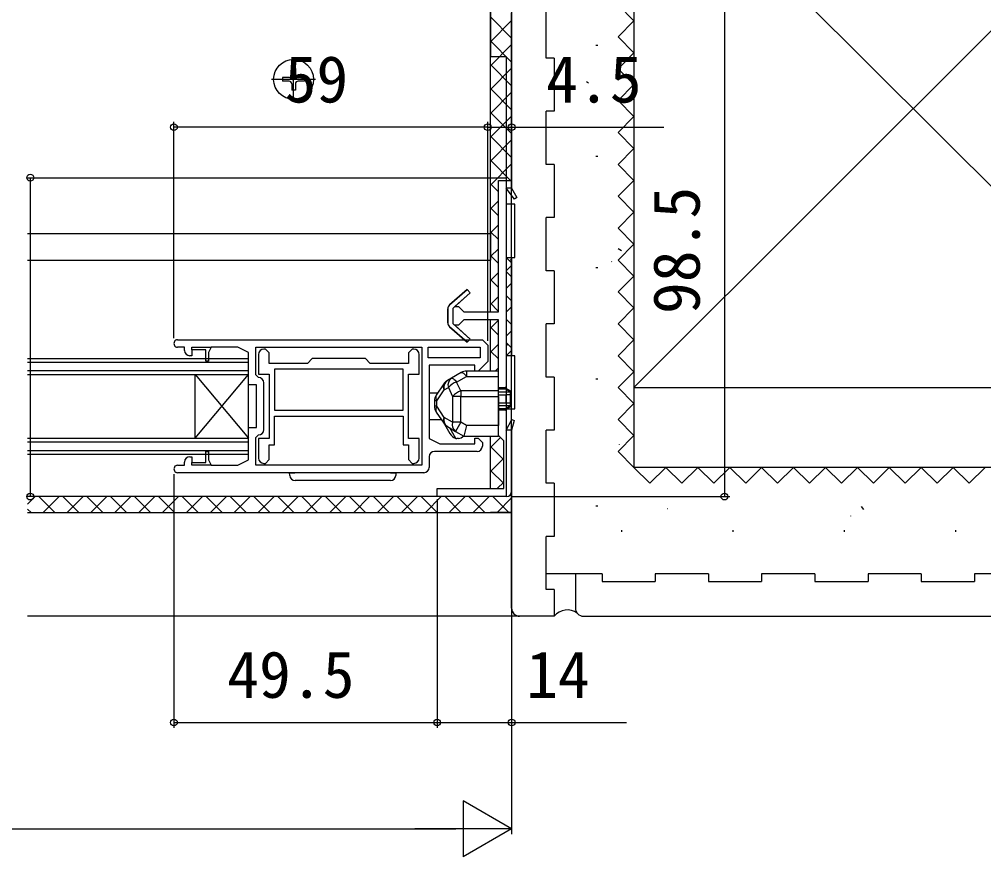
# Model space of a CAD drawing. Units: millimetres, scale not verified. Extents: x -525 to 525, y -782 to 777.
# Drawn here: x 164.9 to 346.3, y -610.2 to -452.7 of the extents above; entities that cross this region are included whole.
import ezdxf
from ezdxf.enums import TextEntityAlignment as Align

# ---------------------------------------------------------------- set-up
doc = ezdxf.new("R2010")
doc.units = ezdxf.units.MM
doc.header["$LTSCALE"] = 4
for name, color, linetype in [('0-2_YKK_11', 7, 'Continuous'), ('0-3_YKK_12', 2, 'Continuous'), ('0-4_YKK_13', 4, 'Continuous'), ('0-6_YKK_D', 6, 'Continuous'), ('0-8_YSS_K', 3, 'Continuous')]:
    doc.layers.add(name, color=color, linetype=linetype)
doc.styles.add('ＭＳ ゴシック', font='')
doc.styles.get('ＭＳ ゴシック').set_extended_font_data('MS Gothic')

msp = doc.modelspace()

# ---------------------------------------------------------------- linework, layer by layer
at = {"layer": '0-2_YKK_11'}
for p, q in [((257.5, -484.5), (256.502, -484.502)), ((210.9, -529.899), (210.9, -521.099)), ((257.5, -530), (256.5, -530)), ((251, -533.999), (243, -533.999)), ((242, -534.999), (242, -536.999)), ((241, -537.999), (194.7, -537.999))]:
    msp.add_line(p, q, dxfattribs=at)
for points in [[(255, -507.75), (255, -483), (257.5, -483), (257.5, -484.5), (258.477, -486.244), (258.064, -486.517), (256.5, -484.5), (256.5, -497.5), (257, -498), (257.5, -498.5), (257.5, -499), (257, -499.5), (256.5, -500), (256.5, -513.5), (257, -514), (257.5, -514.5), (257.5, -515), (257, -515.5), (256.5, -516), (256.5, -530), (257.541, -528.01), (257.998, -528.191), (257.5, -530), (257.5, -541.5)], [(245.839, -510.548), (249.138, -513.452), (249.672, -512.856), (246.5, -509.971), (246.5, -507.029), (249.672, -504.143), (249.138, -503.547), (245.839, -506.451)], [(245.839, -506.451), (249.138, -503.547), (249.672, -504.143), (246.807, -506.75), (247.5, -506.75), (248, -507.25), (248.5, -507.75), (255, -507.75)], [(245.5, -507.202), (245.5, -509.798), (245.5, -507.202)], [(256.5, -542.5), (243.5, -542.5), (243.5, -541), (256, -541), (256, -532), (255.5, -531.5), (255, -531), (255, -509.25), (248.5, -509.25), (248, -509.75), (247.5, -510.25), (246.807, -510.25), (249.672, -512.856), (249.138, -513.452), (245.839, -510.548)], [(194.7, -512.999), (252, -512.999), (253, -513.999), (253, -517.099), (251.2, -518.899), (250.6, -518.899), (250.6, -517.799), (242, -517.799), (242, -531.599), (244, -532.599), (250.6, -532.599), (250.6, -531.499), (251.2, -531.499), (252, -532.299), (252, -532.999)], [(196, -514.999), (196, -514.399), (194.7, -514.399)], [(197, -534.999), (197.4, -534.999), (197.4, -536.099), (200, -536.099), (200, -533.999), (200.5, -533.999), (200.5, -535.599), (201, -536.599), (206, -536.599), (208, -535.599), (208, -529.499), (209.5, -529.499), (209.5, -521.499), (208, -521.499), (208, -515.399), (206, -514.399), (201, -514.399), (200.5, -515.399), (200.5, -516.999), (200, -516.999), (200, -514.899), (197.4, -514.899), (197.4, -515.999), (197, -515.999)], [(197.4, -514.899), (197.4, -514.399), (201, -514.399)], [(209.4, -514.399), (240.6, -514.399), (240.6, -536.599), (209.4, -536.599), (209.4, -531.399), (209.9, -530.899)], [(209.9, -520.099), (209.4, -519.599), (209.4, -514.399)], [(239.1, -514.749), (238.8, -514.749), (238.1, -515.449), (238.1, -517.449), (230.9, -517.449), (230, -516.549), (220, -516.549), (219.1, -517.449), (211.9, -517.449), (211.9, -515.449), (211.2, -514.749), (210.9, -514.749)], [(209.9, -515.749), (209.9, -519.449), (211.9, -519.449), (211.9, -531.549), (209.9, -531.549), (209.9, -535.249)], [(240.1, -535.249), (240.1, -531.549), (238.1, -531.549), (238.1, -519.449), (240.1, -519.449), (240.1, -515.749)], [(210.9, -536.249), (211.2, -536.249), (211.9, -535.549), (211.9, -532.749), (212.9, -532.749), (212.9, -527.349)], [(212.9, -527.349), (237.1, -527.349), (237.1, -532.749), (238.1, -532.749), (238.1, -535.549), (238.8, -536.249), (239.1, -536.249)], [(194.7, -536.599), (196, -536.599), (196, -535.999)], [(201, -536.599), (197.4, -536.599), (197.4, -536.099)]]:
    msp.add_lwpolyline(points, dxfattribs=at)
for points in [[(241.8, -514.399), (251.6, -514.399), (251.6, -516.399), (241.8, -516.399)], [(237.1, -518.549), (212.9, -518.549), (212.9, -526.249), (237.1, -526.249)]]:
    msp.add_lwpolyline(points, close=True, dxfattribs=at)
for centre, radius, start, end in [((246.5, -507.202), 1, 131.35513, 179.99999), ((246.5, -507.202), 1, 131.35513, 179.99999), ((246.5, -509.798), 1, 180.00001, 228.64487), ((246.5, -509.798), 1, 180.00001, 228.64487), ((194.7, -513.699), 0.7, 89.99999, 270.00001), ((210.9, -515.749), 1, 90.00001, 179.99999), ((239.1, -515.749), 1, 0.00001, 89.99999), ((197, -514.999), 1, 180.00001, 269.99999), ((209.9, -521.099), 1, 0.00001, 89.99999), ((209.9, -529.899), 1, 270.00001, 359.99999), ((251, -532.999), 1, 270.00001, 359.99999), ((243, -534.999), 1, 90.00001, 179.99999), ((194.7, -537.299), 0.7, 89.99999, 270.00001), ((197, -535.999), 1, 90.00001, 179.99999), ((210.9, -535.249), 1, 180.00001, 269.99999), ((239.1, -535.249), 1, 270.00001, 359.99999), ((241, -536.999), 1, 270.00001, 359.99999), ((256.5, -541.5), 1, 270.00001, 359.99999)]:
    msp.add_arc(centre, radius, start, end, dxfattribs=at)
at = {"layer": '0-3_YKK_12'}
for p, q in [((253.499, -444), (253.499, -459.7)), ((253.497, -459.7), (256.499, -459.7)), ((256.499, -459.7), (256.499, -542.5)), ((166.5, -482.5), (256.499, -482.5)), ((166.5, -493), (253.499, -493)), ((253.499, -493), (253.499, -498)), ((166.5, -498), (253.499, -498)), ((166.5, -516.499), (208, -516.499)), ((208, -534.499), (208, -516.499)), ((166.5, -517.199), (208, -517.199)), ((166.5, -518.799), (208, -518.799)), ((166.5, -519.499), (208, -519.499)), ((198, -531.499), (198, -519.499)), ((198, -531.499), (208, -519.499)), ((198, -519.499), (208, -531.499)), ((242, -523), (243.599, -523)), ((242, -528), (244.268, -528)), ((166.5, -531.499), (208, -531.499)), ((166.5, -532.199), (208, -532.199)), ((166.5, -533.799), (208, -533.799)), ((166.5, -534.499), (208, -534.499)), ((256.499, -542.5), (166.5, -542.5))]:
    msp.add_line(p, q, dxfattribs=at)
at = {"layer": '0-4_YKK_13'}
for p, q in [((216.497, -468.15), (216.497, -459.85)), ((216.847, -461.95), (216.147, -461.95)), ((216.147, -461.95), (216.147, -463.15)), ((216.847, -461.95), (216.847, -463.15)), ((220.647, -464), (212.347, -464)), ((214.447, -463.65), (214.447, -464.35)), ((215.647, -463.65), (214.447, -463.65)), ((218.547, -463.65), (217.347, -463.65)), ((218.547, -463.65), (218.547, -464.35)), ((215.647, -464.35), (214.447, -464.35)), ((216.147, -464.85), (216.147, -466.05)), ((216.847, -464.85), (216.847, -466.05)), ((218.547, -464.35), (217.347, -464.35)), ((216.847, -466.05), (216.147, -466.05)), ((247.161, -520.944), (249.031, -519.876)), ((255, -518.899), (249.031, -518.899)), ((249.031, -518.899), (249.031, -519.876)), ((249.031, -519.876), (255, -519.876)), ((255, -519.876), (255, -518.899)), ((244.738, -521.291), (243.336, -523.395)), ((244.841, -522.401), (245.599, -521.967)), ((245.599, -521.967), (246.4, -523.649)), ((255, -521.949), (256.284, -521.949)), ((256.284, -522.162), (255, -522.162)), ((256.284, -521.949), (256.284, -522.162)), ((256.434, -522.099), (257.3, -522.599)), ((256.434, -522.099), (256.434, -522.244)), ((243.438, -524.504), (244.841, -522.401)), ((247.961, -522.626), (247.961, -523.649)), ((247.961, -523.649), (255, -523.649)), ((255, -522.244), (256.434, -522.244)), ((257.3, -522.849), (255, -522.849)), ((255, -523.349), (256.434, -523.349)), ((255, -523.649), (255, -529.099)), ((256.434, -522.244), (257.3, -522.799)), ((256.434, -523.349), (256.434, -524.849)), ((257.3, -522.799), (257.3, -522.599)), ((257.3, -522.849), (257.3, -522.799)), ((257.3, -523.349), (257.3, -522.849)), ((243, -524.504), (243, -525.493)), ((243.438, -524.504), (243, -524.504)), ((243.438, -525.493), (243, -525.493)), ((243.438, -525.493), (243.438, -524.504)), ((244.841, -527.596), (243.438, -525.493)), ((255, -524.849), (256.434, -524.849)), ((255, -525.349), (257.3, -525.349)), ((256.434, -524.849), (257.3, -524.849)), ((257.3, -525.398), (256.434, -525.953)), ((257.3, -525.599), (256.434, -526.099)), ((257.3, -525.349), (257.3, -524.849)), ((257.3, -525.398), (257.3, -525.349)), ((257.3, -525.599), (257.3, -525.398)), ((243.336, -526.602), (244.738, -528.706)), ((246.4, -528.487), (244.841, -527.596)), ((255, -525.953), (256.434, -525.953)), ((256.284, -526.035), (255, -526.035)), ((256.284, -526.249), (255, -526.249)), ((256.284, -526.035), (256.284, -526.249)), ((256.434, -525.953), (256.434, -526.099)), ((244.885, -528.899), (245.892, -530.644)), ((245.41, -529.333), (246.969, -530.224)), ((247.961, -528.487), (246.4, -528.487)), ((247.961, -528.487), (246.969, -530.224)), ((249.031, -529.099), (247.961, -528.487)), ((255, -529.099), (249.031, -529.099)), ((246.987, -531.54), (245.862, -529.591)), ((246.969, -530.224), (248.5, -531.099)), ((247.499, -531.599), (247.199, -531.599)), ((234.752, -537.999), (235.75, -537.999)), ((235.75, -537.999), (235.721, -538.551)), ((234.723, -539.499), (216.778, -539.499))]:
    msp.add_line(p, q, dxfattribs=at)
for points in [[(256.499, -497.505), (258.099, -497.505), (258.099, -487.505), (256.499, -487.505)], [(256.5, -526.005), (258.1, -526.005), (258.1, -516.005), (256.5, -516.005)]]:
    msp.add_lwpolyline(points, close=True, dxfattribs=at)
for points in [[(248.039, -519.162), (246.168, -520.231), (245.41, -520.664)], [(246.168, -520.231), (246.246, -520.209), (246.341, -520.22), (246.452, -520.266), (246.577, -520.344), (246.713, -520.453), (246.857, -520.591), (247.008, -520.756), (247.161, -520.944)], [(248.039, -519.162), (248.117, -519.14), (248.212, -519.152), (248.323, -519.197), (248.447, -519.275), (248.583, -519.384), (248.728, -519.522), (248.878, -519.687), (249.031, -519.876)], [(255, -523.649), (255, -522.626), (255, -519.876)], [(255, -522.626), (247.961, -522.626), (247.161, -520.944)], [(256.284, -522.162), (256.312, -522.161), (256.336, -522.158), (256.368, -522.15), (256.402, -522.136), (256.432, -522.108), (256.434, -522.099)], [(247.961, -528.487), (247.961, -523.649), (246.4, -523.649), (246.4, -528.487)], [(257.3, -524.849), (257.3, -523.349), (256.434, -523.349)], [(256.434, -526.099), (256.423, -526.076), (256.406, -526.064), (256.364, -526.046), (256.338, -526.04), (256.306, -526.036), (256.284, -526.035)], [(249.031, -529.099), (248.5, -531.099), (255, -531.099), (255, -529.099)], [(215.779, -538.551), (215.75, -537.999), (216.749, -537.999)]]:
    msp.add_lwpolyline(points, dxfattribs=at)
msp.add_circle((216.497, -464), 3.75, dxfattribs=at)
for centre, radius, start, end in [((215.647, -463.15), 0.5, 270, 0), ((217.347, -463.15), 0.5, 180, 270), ((215.647, -464.85), 0.5, 0, 90), ((217.347, -464.85), 0.5, 90, 180), ((247.068, -521.488), 1.546, 125.60247, 198.08496), ((249.031, -520.899), 2, 90, 119.74488), ((245.686, -521.763), 1.059, 153.53555, 217.00781), ((246.402, -522.401), 2, 119.74488, 146.30993), ((246.31, -521.921), 1.546, 125.60247, 198.08496), ((248.307, -524.397), 3.638, 108.35855, 138.09256), ((256.284, -522.099), 0.15, 0, 90), ((245, -524.504), 2, 146.30993, 180), ((244.284, -523.867), 1.059, 153.53555, 217.00781), ((249.107, -526.079), 3.638, 108.35855, 138.09256), ((245, -525.493), 2, 180, 213.69007), ((244.284, -526.13), 1.059, 142.99219, 206.46445), ((245.686, -528.234), 1.059, 142.99219, 206.46445), ((246.31, -528.076), 1.546, 161.91504, 234.39753), ((256.284, -526.099), 0.15, 270, 0), ((246.402, -527.596), 2, 213.69007, 240.25512), ((247.869, -528.967), 1.546, 161.91504, 234.39753), ((247.625, -529.644), 2, 210, 251.40962), ((247.139, -529.631), 2, 280.36249, 312.83389), ((247.625, -529.644), 2, 251.40962, 257.71285), ((216.778, -538.499), 1, 183, 270), ((234.723, -538.499), 1, 270, 357)]:
    msp.add_arc(centre, radius, start, end, dxfattribs=at)
at = {"layer": '0-6_YKK_D'}
for p, q in [((297.5, -444), (297.5, -542.5)), ((194, -512.699), (194, -472)), ((253, -473), (194, -473)), ((253, -513.206), (253, -472)), ((253, -513.206), (253, -472)), ((257.5, -482.5), (257.5, -472)), ((167.004, -482.5), (167.004, -542.5)), ((194, -538.299), (194, -586)), ((243.5, -543), (243.5, -586)), ((243.5, -543), (243.5, -586)), ((257.499, -542.5), (298.5, -542.5)), ((257.5, -542.5), (257.5, -586)), ((257.501, -542.5), (257.501, -606)), ((194, -585), (243.5, -585)), ((257.501, -605), (248.408, -599.75)), ((248.408, -599.75), (248.408, -610.25)), ((-31.996, -605), (247.001, -605)), ((257.501, -605), (239.315, -605)), ((257.501, -605), (248.408, -610.25))]:
    msp.add_line(p, q, dxfattribs=at)
for points in [[(253, -473), (257.5, -473), (286.1, -473)], [(243.5, -585), (257.5, -585), (279.118, -585)]]:
    msp.add_lwpolyline(points, dxfattribs=at)
for centre in [(194, -473), (253, -473), (253, -473), (257.5, -473), (167.004, -482.5), (167.004, -542.5), (297.5, -542.5), (194, -585), (243.5, -585), (243.5, -585), (257.5, -585)]:
    msp.add_circle(centre, 0.637, dxfattribs=at)
at = {"layer": '0-8_YSS_K'}
for p, q in [((280.502, -522), (385.502, -417)), ((280.502, -417), (385.502, -522)), ((253.499, -507.75), (253.499, -446.826)), ((264, -460.002), (264, -450.002)), ((264, -460.002), (264, -450.002)), ((280.502, -453), (277.502, -450)), ((257.5, -456.247), (253.499, -452.247)), ((253.499, -456.944), (257.5, -452.944)), ((257.5, -563.5), (257.5, -451.5)), ((277.502, -456), (280.502, -453)), ((277.502, -456), (280.502, -453)), ((257.5, -460.737), (253.499, -456.737)), ((280.502, -459), (277.502, -456)), ((280.502, -459), (277.502, -456)), ((253.499, -461.434), (257.5, -457.434)), ((273.7, -457.61), (273.35, -457.61)), ((265.5, -460.002), (264, -460.002)), ((265.5, -460.002), (264, -460.002)), ((265.5, -460.002), (265.5, -470.002)), ((265.5, -460.002), (265.5, -470.002)), ((277.502, -462), (280.502, -459)), ((257.5, -465.228), (253.499, -461.227)), ((253.499, -465.924), (257.5, -461.924)), ((280.502, -465), (277.502, -462)), ((257.5, -469.718), (253.499, -465.717)), ((271.939, -464.742), (271.55, -464.485)), ((277.502, -468), (280.502, -465)), ((277.502, -468), (280.502, -465)), ((253.499, -470.415), (257.5, -466.414)), ((280.502, -471), (277.502, -468)), ((280.502, -471), (277.502, -468)), ((257.5, -474.208), (253.499, -470.207)), ((253.499, -474.905), (257.5, -470.904)), ((265.5, -470.002), (264, -470.002)), ((264, -480.002), (264, -470.002)), ((265.5, -470.002), (264, -470.002)), ((264, -480.002), (264, -470.002)), ((277.502, -474), (280.502, -471)), ((257.5, -478.698), (253.499, -474.697)), ((280.502, -477), (277.502, -474)), ((253.499, -479.395), (257.5, -475.394)), ((273.7, -478.54), (273.35, -478.54)), ((277.502, -480), (280.502, -477)), ((277.502, -480), (280.502, -477)), ((257.5, -483.188), (253.499, -479.188)), ((253.499, -483.885), (257.5, -479.884)), ((265.5, -480.002), (264, -480.002)), ((265.5, -480.002), (264, -480.002)), ((255, -485.178), (253.499, -483.678)), ((253.499, -488.375), (255, -486.874)), ((280.502, -489), (277.502, -486)), ((280.502, -489), (277.502, -486)), ((255, -489.668), (253.499, -488.168)), ((253.499, -492.865), (255, -491.365)), ((264, -500.003), (264, -490.003)), ((264, -500.003), (264, -490.003)), ((255, -494.159), (253.499, -492.658)), ((253.499, -497.355), (255, -495.855)), ((277.502, -498), (280.502, -495)), ((277.502, -498), (280.502, -495)), ((278.13, -496.264), (277.546, -495.878)), ((255, -498.649), (253.499, -497.148)), ((257.268, -498.077), (257.5, -497.845)), ((257.5, -497.505), (257.5, -516.005)), ((276.362, -498.319), (276.296, -498.296)), ((253.499, -501.845), (255, -500.345)), ((257.5, -501.149), (256.5, -500.149)), ((265.5, -500.003), (264, -500.003)), ((265.5, -500.003), (264, -500.003)), ((265.5, -500.003), (265.5, -510)), ((273.7, -499.47), (273.35, -499.47)), ((255, -503.139), (253.499, -501.638)), ((256.5, -503.335), (257.5, -502.335)), ((280.502, -507), (277.502, -504)), ((280.502, -507), (277.502, -504)), ((253.499, -506.336), (255, -504.835)), ((257.5, -505.639), (256.5, -504.639)), ((254.909, -507.538), (253.499, -506.128)), ((256.5, -507.825), (257.5, -506.825)), ((253.499, -518.899), (253.499, -509.25)), ((253.499, -510.826), (254.889, -509.436)), ((257.5, -510.129), (256.5, -509.129)), ((255, -512.119), (253.499, -510.618)), ((256.5, -512.315), (257.5, -511.315)), ((265.5, -510), (264, -510)), ((264, -520), (264, -510)), ((264, -520), (264, -510)), ((277.502, -516), (280.502, -513)), ((253.499, -515.316), (255, -513.815)), ((256.861, -513.98), (256.52, -513.639)), ((255, -516.609), (253.499, -515.109)), ((257.3, -516.005), (257.5, -515.805)), ((254.407, -518.899), (255, -518.305)), ((265.5, -520), (264, -520)), ((265.5, -520), (264, -520)), ((273.7, -520.4), (273.35, -520.4)), ((280.502, -525), (277.502, -522)), ((280.502, -522), (280.502, -534)), ((280.502, -522), (280.502, -537)), ((277.502, -528), (280.502, -525)), ((277.502, -528), (280.502, -531)), ((253.499, -541), (253.499, -531.099)), ((264, -540), (264, -530)), ((264, -540), (264, -530)), ((280.502, -531), (277.502, -534)), ((253.499, -533.276), (255.313, -531.463)), ((256, -535.57), (253.499, -533.069)), ((277.694, -532.651), (277.718, -532.717)), ((277.502, -534), (280.502, -537)), ((253.499, -537.767), (256, -535.266)), ((256, -540.06), (253.499, -537.559)), ((280.502, -537), (283.502, -540)), ((460.344, -537), (280.502, -537)), ((283.502, -540), (286.502, -537)), ((292.502, -537), (295.502, -540)), ((301.502, -540), (304.502, -537)), ((310.502, -537), (313.502, -540)), ((319.502, -540), (322.502, -537)), ((328.502, -537), (331.502, -540)), ((337.502, -540), (340.502, -537)), ((340.502, -537), (343.502, -540)), ((343.502, -540), (346.502, -537)), ((254.756, -541), (256, -539.756)), ((265.5, -540), (264, -540)), ((265.5, -540), (264, -540)), ((257.5, -541.56), (257.498, -541.558)), ((166.5, -543.943), (167.944, -542.5)), ((253.499, -542.5), (166.5, -542.5)), ((171.637, -545.5), (168.638, -542.5)), ((169.434, -545.5), (172.434, -542.5)), ((176.128, -545.5), (173.128, -542.5)), ((173.924, -545.5), (176.924, -542.5)), ((180.618, -545.5), (177.618, -542.5)), ((178.414, -545.5), (181.414, -542.5)), ((185.108, -545.5), (182.108, -542.5)), ((182.905, -545.5), (185.904, -542.5)), ((189.598, -545.5), (186.598, -542.5)), ((187.395, -545.5), (190.394, -542.5)), ((194.088, -545.5), (191.088, -542.5)), ((191.885, -545.5), (194.884, -542.5)), ((198.578, -545.5), (195.578, -542.5)), ((196.375, -545.5), (199.375, -542.5)), ((203.068, -545.5), (200.069, -542.5)), ((200.865, -545.5), (203.865, -542.5)), ((207.558, -545.5), (204.559, -542.5)), ((205.355, -545.5), (208.355, -542.5)), ((212.049, -545.5), (209.049, -542.5)), ((209.845, -545.5), (212.845, -542.5)), ((216.539, -545.5), (213.539, -542.5)), ((214.335, -545.5), (217.335, -542.5)), ((221.029, -545.5), (218.029, -542.5)), ((218.826, -545.5), (221.825, -542.5)), ((225.519, -545.5), (222.519, -542.5)), ((223.316, -545.5), (226.315, -542.5)), ((230.009, -545.5), (227.009, -542.5)), ((227.806, -545.5), (230.805, -542.5)), ((234.499, -545.5), (231.5, -542.5)), ((232.296, -545.5), (235.296, -542.5)), ((238.989, -545.5), (235.99, -542.5)), ((236.786, -545.5), (239.786, -542.5)), ((243.479, -545.5), (240.48, -542.5)), ((241.276, -545.5), (244.276, -542.5)), ((247.97, -545.5), (244.97, -542.5)), ((245.766, -545.5), (248.766, -542.5)), ((252.46, -545.5), (249.46, -542.5)), ((250.256, -545.5), (253.256, -542.5)), ((253.499, -542.5), (253.499, -542.5)), ((256.95, -545.5), (253.95, -542.5)), ((254.747, -545.5), (257.5, -542.746)), ((167.147, -545.5), (166.5, -544.853)), ((273.7, -544.33), (273.35, -544.33)), ((286.85, -544.806), (286.784, -544.783)), ((323.236, -544.371), (323.623, -544.954)), ((321.181, -546.138), (321.205, -546.204)), ((278.17, -548.8), (278.17, -549.15)), ((299.1, -548.8), (299.1, -549.15)), ((320.03, -548.8), (320.03, -549.15)), ((340.96, -548.8), (340.96, -549.15)), ((264, -559.998), (264, -549.998)), ((264, -559.998), (264, -549.998)), ((269.5, -557), (264, -557)), ((269.5, -557), (269.5, -563.5)), ((274.502, -557), (269.5, -557)), ((274.502, -557), (269.5, -557)), ((274.502, -557), (274.502, -558.5)), ((274.502, -557), (274.502, -558.5)), ((294.5, -557), (294.5, -558.5)), ((294.5, -557), (294.5, -558.5)), ((314.5, -557), (314.5, -558.5)), ((314.5, -557), (314.5, -558.5)), ((334.498, -557), (324.5, -557)), ((324.5, -557), (324.5, -558.5)), ((334.498, -557), (334.498, -558.5)), ((334.498, -557), (334.498, -558.5)), ((265.5, -559.998), (264, -559.998)), ((265.5, -559.998), (264, -559.998)), ((265.5, -559.998), (265.5, -565)), ((265.5, -559.998), (265.5, -565)), ((274.502, -558.5), (284.502, -558.5)), ((274.502, -558.5), (284.502, -558.5)), ((294.5, -558.5), (304.5, -558.5)), ((294.5, -558.5), (304.5, -558.5)), ((314.5, -558.5), (324.5, -558.5)), ((314.5, -558.5), (324.5, -558.5)), ((334.498, -558.5), (344.498, -558.5)), ((334.498, -558.5), (344.498, -558.5)), ((259, -565), (166.5, -565)), ((265.5, -565), (259, -565)), ((271, -565), (368, -565))]:
    msp.add_line(p, q, dxfattribs=at)
msp.add_lwpolyline([(385.502, -522), (385.502, -417), (280.502, -417), (280.502, -522)], close=True, dxfattribs=at)
for points in [[(253.499, -444), (253.499, -442.7), (257.5, -442.7), (257.5, -483.49)], [(265.5, -480.002), (265.5, -490.003), (264, -490.003)], [(265.5, -480.002), (265.5, -490.003), (264, -490.003)], [(277.502, -486), (280.502, -483), (277.502, -480)], [(277.502, -486), (280.502, -483), (277.502, -480)], [(280.502, -495), (277.502, -492), (280.502, -489)], [(280.502, -495), (277.502, -492), (280.502, -489)], [(277.502, -504), (280.502, -501), (277.502, -498)], [(277.502, -504), (280.502, -501), (277.502, -498)], [(265.5, -500.003), (265.5, -510), (264, -510)], [(280.502, -513), (277.502, -510), (280.502, -507)], [(280.502, -513), (277.502, -510), (280.502, -507)], [(277.502, -522), (280.502, -519), (277.502, -516)], [(265.5, -520), (265.5, -530), (264, -530)], [(265.5, -520), (265.5, -530), (264, -530)], [(286.502, -537), (289.502, -540), (292.502, -537)], [(295.502, -540), (298.502, -537), (301.502, -540)], [(304.502, -537), (307.502, -540), (310.502, -537)], [(313.502, -540), (316.502, -537), (319.502, -540)], [(322.502, -537), (325.502, -540), (328.502, -537)], [(331.502, -540), (334.502, -537), (337.502, -540)], [(265.5, -540), (265.5, -549.998), (264, -549.998)], [(265.5, -540), (265.5, -549.998), (264, -549.998)], [(257.5, -541.514), (257.5, -545.5), (253.499, -545.5)], [(166.5, -545.5), (257.5, -545.5), (257.5, -542.5)], [(294.5, -557), (284.502, -557), (284.502, -558.5)], [(294.5, -557), (284.502, -557), (284.502, -558.5)], [(314.5, -557), (304.5, -557), (304.5, -558.5)], [(314.5, -557), (304.5, -557), (304.5, -558.5)], [(334.498, -557), (324.5, -557), (324.5, -558.5)], [(354.498, -557), (344.498, -557), (344.498, -558.5)], [(354.498, -557), (344.498, -557), (344.498, -558.5)]]:
    msp.add_lwpolyline(points, dxfattribs=at)
for centre, radius, start, end in [((259, -563.5), 1.5, 180.00001, 270.00001), ((267.956, -566.974), 3.151, 53.43988, 141.21418), ((271, -563.5), 1.5, 180, 270)]:
    msp.add_arc(centre, radius, start, end, dxfattribs=at)

# ---------------------------------------------------------------- texts
at = {"layer": '0-6_YKK_D', "style": 'ＭＳ ゴシック'}
for s, p in [('59', (214.807, -471)), ('4.5', (263.987, -471)), ('49.5', (204.023, -583)), ('14', (260.209, -583))]:
    msp.add_text(s, height=8.798, dxfattribs=at).set_placement(p, align=Align.BOTTOM_LEFT)
msp.add_text('98.5', height=8.798, rotation=90, dxfattribs=at).set_placement((295.5, -508.148), align=Align.BOTTOM_LEFT)

doc.saveas('drawing.dxf')
